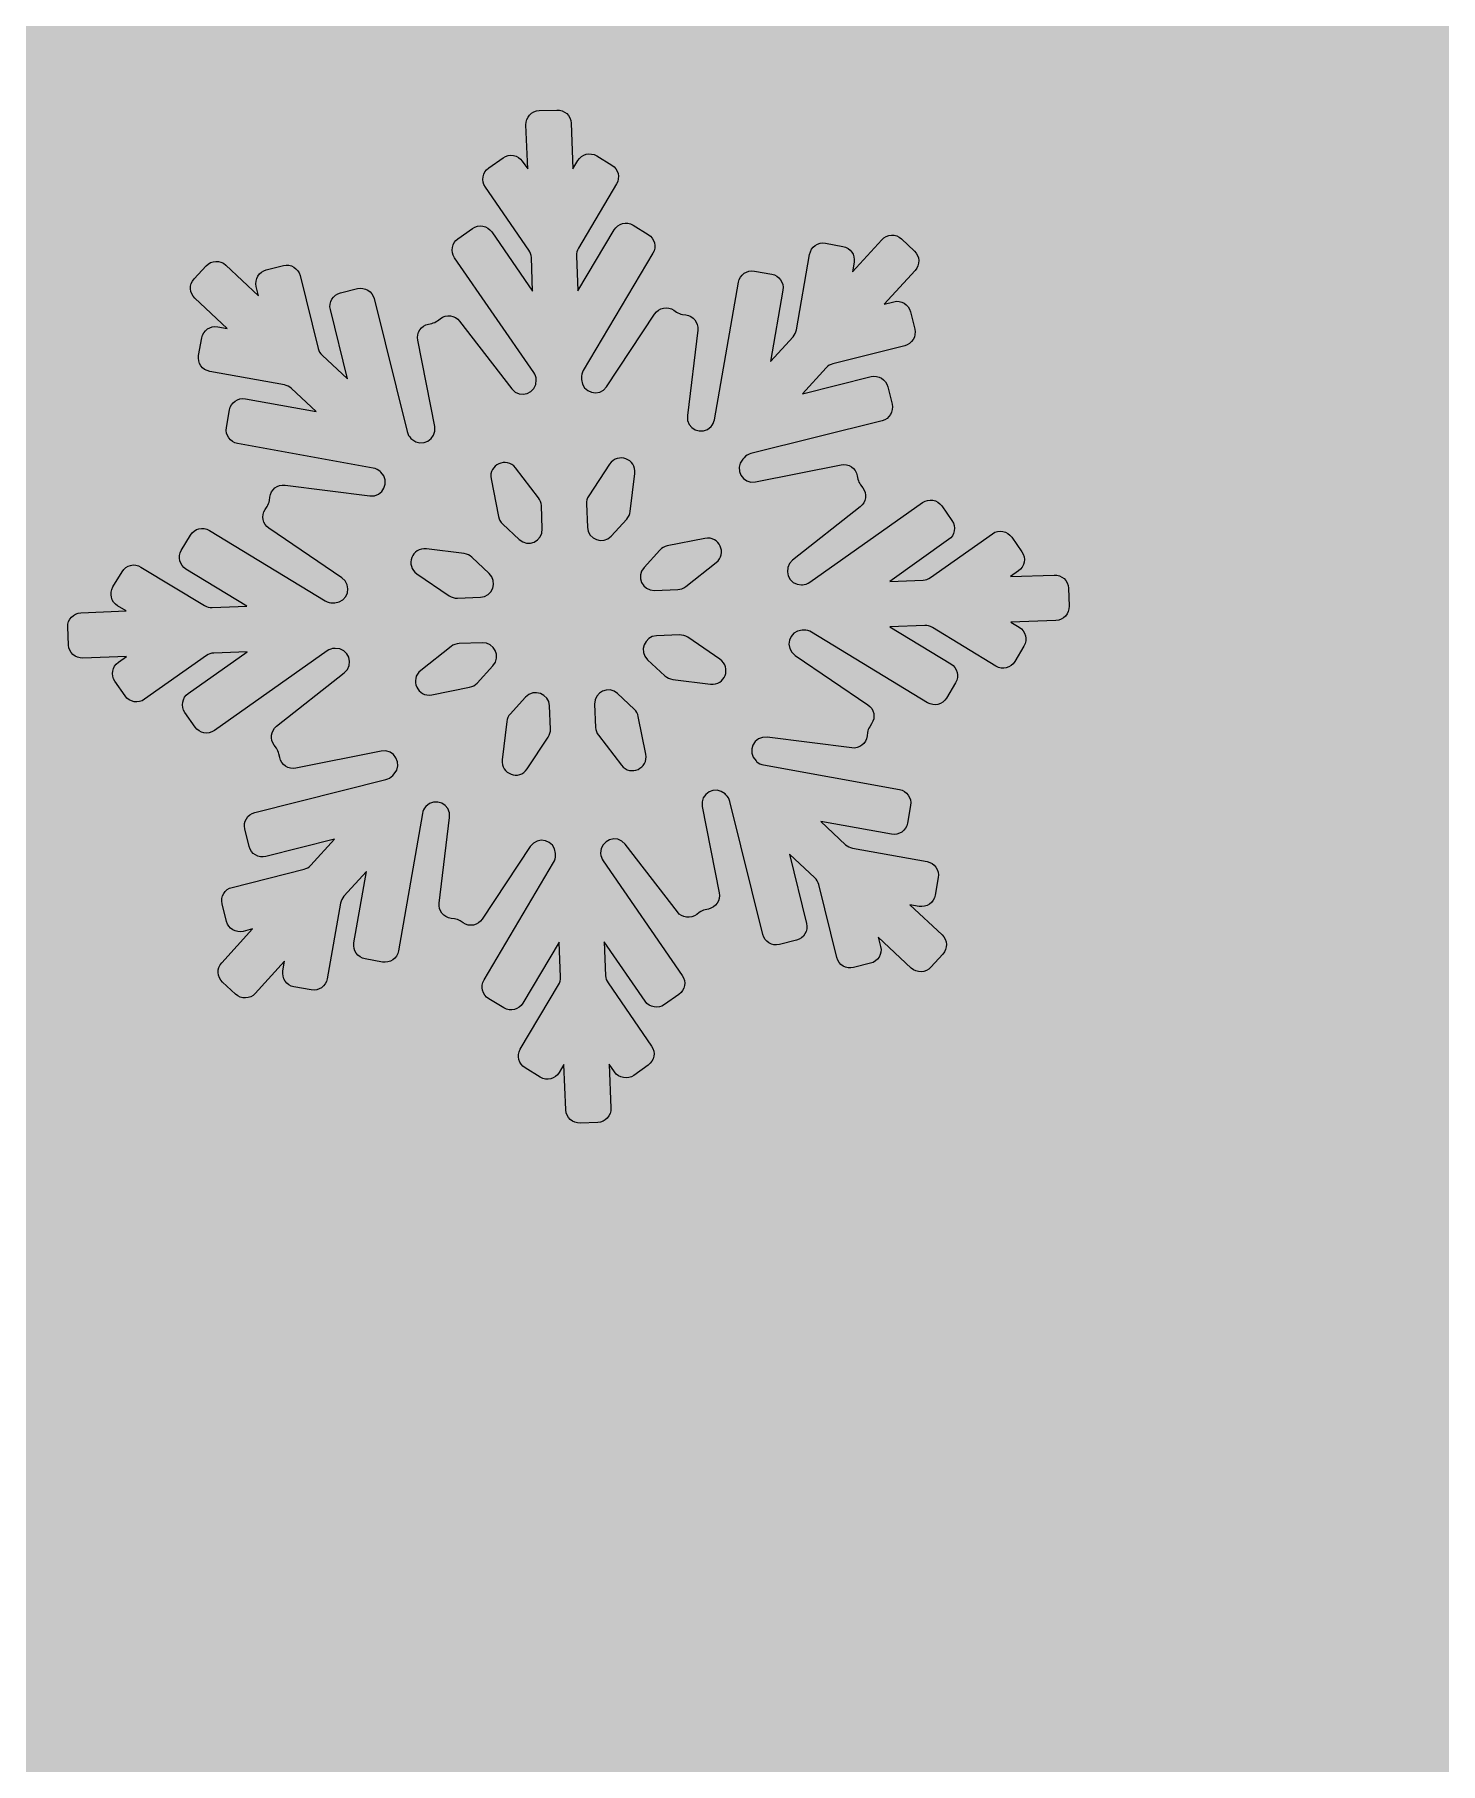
# Model space of a CAD drawing. Header units: millimetres. Extents: x 27 to 196, y -118 to -21.
# Drawn here: x 163.5 to 173.16, y -56.04 to -44.16 of the extents above; entities that cross this region are included whole.
import ezdxf

# ---------------------------------------------------------------- set-up
doc = ezdxf.new("R2010")
doc.units = ezdxf.units.MM
doc.header["$MEASUREMENT"] = 0
doc.layers.add('engraving', color=7, linetype='Continuous')
doc.layers.add('Layer 1', color=7, linetype='Continuous')

msp = doc.modelspace()

# ---------------------------------------------------------------- hatches: boundary and pattern name
at = {"layer": 'Layer 1'}
h = msp.add_hatch(color=2, dxfattribs=at)
h.dxf.hatch_style = 2
edge = h.paths.add_edge_path()
edge.add_spline(control_points=[(177.252, -88.497), (180.383, -85.287), (182.791, -81.667), (184.475, -77.633), (186.158, -73.601), (187.04, -69.511), (187.118, -65.36), (187.195, -61.211), (186.473, -57.139), (184.946, -53.146), (183.419, -49.152), (181.088, -45.59), (177.957, -42.458), (175.295, -39.718), (172.144, -37.448), (168.502, -35.646), (164.862, -33.846), (161.162, -32.945), (157.405, -32.945), (157.405, -32.945), (156.589, -32.945), (156.589, -32.945), (155.913, -32.496), (155.121, -32.21), (154.269, -32.145), (155.774, -31.03), (156.754, -29.246), (156.754, -27.23), (156.754, -23.849), (154.013, -21.109), (150.633, -21.109), (147.252, -21.109), (144.512, -23.849), (144.512, -27.23), (144.512, -29.246), (145.492, -31.03), (146.997, -32.145), (146.145, -32.21), (145.352, -32.496), (144.676, -32.945), (144.676, -32.945), (125.106, -32.945), (125.106, -32.945), (125.106, -32.945), (125.106, -118.094), (125.106, -118.094), (125.106, -118.094), (149.77, -118.094), (149.77, -118.094), (149.77, -118.094), (149.77, -99.772), (149.77, -99.772), (149.77, -99.225), (149.77, -98.559), (149.77, -97.776), (149.77, -96.994), (149.906, -96.406), (150.181, -96.014), (150.455, -95.622), (150.945, -95.584), (151.65, -95.896), (152.354, -96.21), (153.429, -97.149), (154.879, -98.715), (156.327, -100.282), (158.206, -102.611), (160.517, -105.704), (162.825, -108.797), (165.743, -112.926), (169.267, -118.094), (169.267, -118.094), (195.809, -118.094), (195.809, -118.094), (195.809, -118.094), (177.252, -88.497), (177.252, -88.497)], knot_values=[0, 0, 0, 0, 1, 1, 1, 2, 2, 2, 3, 3, 3, 4, 4, 4, 5, 5, 5, 6, 6, 6, 7, 7, 7, 8, 8, 8, 9, 9, 9, 10, 10, 10, 11, 11, 11, 12, 12, 12, 13, 13, 13, 14, 14, 14, 15, 15, 15, 16, 16, 16, 17, 17, 17, 18, 18, 18, 19, 19, 19, 20, 20, 20, 21, 21, 21, 22, 22, 22, 23, 23, 23, 24, 24, 24, 25, 25, 25, 25], degree=3, periodic=1)
edge = h.paths.add_edge_path()
edge.add_spline(control_points=[(146.825, -27.23), (146.825, -25.13), (148.533, -23.422), (150.633, -23.422), (152.732, -23.422), (154.44, -25.13), (154.44, -27.23), (154.44, -29.329), (152.732, -31.037), (150.633, -31.037), (148.533, -31.037), (146.825, -29.329), (146.825, -27.23)], knot_values=[0, 0, 0, 0, 1, 1, 1, 2, 2, 2, 3, 3, 3, 4, 4, 4, 4], degree=3, periodic=1)
edge = h.paths.add_edge_path()
edge.add_spline(control_points=[(160.928, -70.117), (159.36, -71.722), (157.443, -72.524), (155.173, -72.524), (155.173, -72.524), (149.535, -72.524), (149.535, -72.524), (149.535, -72.524), (149.535, -56.199), (149.535, -56.199), (149.535, -56.199), (155.173, -56.199), (155.173, -56.199), (157.443, -56.199), (159.36, -56.983), (160.928, -58.548), (162.493, -60.115), (163.277, -62.033), (163.277, -64.303), (163.277, -66.575), (162.493, -68.513), (160.928, -70.117)], knot_values=[0, 0, 0, 0, 1, 1, 1, 2, 2, 2, 3, 3, 3, 4, 4, 4, 5, 5, 5, 6, 6, 6, 7, 7, 7, 7], degree=3, periodic=1)

# ---------------------------------------------------------------- linework, layer by layer
at = {"layer": 'engraving', "lineweight": 0}
for points, knots in [([(170.606, -47.964), (170.604, -47.912), (170.56, -47.872), (170.508, -47.874), (170.508, -47.874), (170.207, -47.885), (170.207, -47.885), (170.207, -47.885), (170.263, -47.846), (170.263, -47.846), (170.306, -47.816), (170.316, -47.758), (170.286, -47.715), (170.286, -47.715), (170.217, -47.614), (170.217, -47.614), (170.187, -47.571), (170.127, -47.56), (170.084, -47.59), (170.084, -47.59), (169.658, -47.891), (169.658, -47.891), (169.643, -47.902), (169.626, -47.908), (169.607, -47.909), (169.607, -47.909), (169.378, -47.918), (169.378, -47.918), (169.378, -47.918), (169.783, -47.631), (169.783, -47.631), (169.825, -47.601), (169.836, -47.543), (169.806, -47.5), (169.806, -47.5), (169.736, -47.399), (169.736, -47.399), (169.706, -47.356), (169.647, -47.346), (169.604, -47.376), (169.604, -47.376), (168.829, -47.924), (168.829, -47.924), (168.814, -47.934), (168.796, -47.94), (168.778, -47.941), (168.778, -47.941), (168.773, -47.941), (168.773, -47.941), (168.682, -47.945), (168.639, -47.829), (168.711, -47.772), (168.711, -47.772), (169.176, -47.406), (169.176, -47.406), (169.217, -47.374), (169.224, -47.315), (169.193, -47.274), (169.193, -47.274), (169.178, -47.255), (169.178, -47.255), (169.169, -47.243), (169.163, -47.23), (169.16, -47.216), (169.16, -47.216), (169.155, -47.192), (169.155, -47.192), (169.145, -47.14), (169.095, -47.107), (169.044, -47.117), (169.044, -47.117), (168.457, -47.234), (168.457, -47.234), (168.367, -47.252), (168.307, -47.146), (168.369, -47.078), (168.369, -47.078), (168.378, -47.068), (168.378, -47.068), (168.391, -47.054), (168.407, -47.044), (168.425, -47.04), (168.425, -47.04), (169.326, -46.814), (169.326, -46.814), (169.376, -46.801), (169.407, -46.75), (169.394, -46.699), (169.394, -46.699), (169.365, -46.58), (169.365, -46.58), (169.352, -46.529), (169.301, -46.498), (169.25, -46.511), (169.25, -46.511), (168.779, -46.629), (168.779, -46.629), (168.779, -46.629), (168.941, -46.451), (168.941, -46.451), (168.954, -46.437), (168.97, -46.427), (168.988, -46.423), (168.988, -46.423), (169.481, -46.299), (169.481, -46.299), (169.532, -46.286), (169.563, -46.235), (169.55, -46.185), (169.55, -46.185), (169.52, -46.065), (169.52, -46.065), (169.508, -46.014), (169.456, -45.983), (169.406, -45.996), (169.406, -45.996), (169.341, -46.012), (169.341, -46.012), (169.341, -46.012), (169.553, -45.781), (169.553, -45.781), (169.588, -45.742), (169.585, -45.683), (169.548, -45.648), (169.548, -45.648), (169.458, -45.564), (169.458, -45.564), (169.42, -45.528), (169.359, -45.531), (169.324, -45.57), (169.324, -45.57), (169.122, -45.791), (169.122, -45.791), (169.122, -45.791), (169.133, -45.725), (169.133, -45.725), (169.142, -45.674), (169.108, -45.625), (169.057, -45.616), (169.057, -45.616), (168.937, -45.594), (168.937, -45.594), (168.886, -45.585), (168.837, -45.619), (168.828, -45.671), (168.828, -45.671), (168.737, -46.19), (168.737, -46.19), (168.734, -46.208), (168.726, -46.224), (168.714, -46.238), (168.714, -46.238), (168.559, -46.408), (168.559, -46.408), (168.559, -46.408), (168.644, -45.916), (168.644, -45.916), (168.653, -45.865), (168.619, -45.816), (168.568, -45.807), (168.568, -45.807), (168.449, -45.786), (168.449, -45.786), (168.397, -45.776), (168.348, -45.811), (168.339, -45.862), (168.339, -45.862), (168.174, -46.807), (168.174, -46.807), (168.171, -46.825), (168.163, -46.841), (168.151, -46.854), (168.151, -46.854), (168.151, -46.854), (168.151, -46.854), (168.089, -46.922), (167.976, -46.871), (167.988, -46.779), (167.988, -46.779), (168.059, -46.191), (168.059, -46.191), (168.065, -46.139), (168.029, -46.092), (167.977, -46.086), (167.977, -46.086), (167.955, -46.083), (167.955, -46.083), (167.94, -46.081), (167.926, -46.076), (167.914, -46.067), (167.914, -46.067), (167.895, -46.055), (167.895, -46.055), (167.851, -46.025), (167.792, -46.037), (167.763, -46.081), (167.763, -46.081), (167.433, -46.58), (167.433, -46.58), (167.383, -46.656), (167.264, -46.623), (167.26, -46.531), (167.26, -46.531), (167.26, -46.521), (167.26, -46.521), (167.259, -46.503), (167.264, -46.485), (167.273, -46.469), (167.273, -46.469), (167.751, -45.663), (167.751, -45.663), (167.778, -45.618), (167.763, -45.561), (167.719, -45.534), (167.719, -45.534), (167.615, -45.47), (167.615, -45.47), (167.57, -45.443), (167.511, -45.458), (167.484, -45.503), (167.484, -45.503), (167.236, -45.922), (167.236, -45.922), (167.236, -45.922), (167.226, -45.681), (167.226, -45.681), (167.225, -45.663), (167.23, -45.645), (167.239, -45.629), (167.239, -45.629), (167.501, -45.187), (167.501, -45.187), (167.528, -45.142), (167.513, -45.085), (167.469, -45.058), (167.469, -45.058), (167.365, -44.994), (167.365, -44.994), (167.32, -44.967), (167.262, -44.982), (167.235, -45.027), (167.235, -45.027), (167.202, -45.083), (167.202, -45.083), (167.202, -45.083), (167.189, -44.769), (167.189, -44.769), (167.187, -44.717), (167.143, -44.677), (167.091, -44.679), (167.091, -44.679), (166.97, -44.683), (166.97, -44.683), (166.918, -44.685), (166.877, -44.729), (166.879, -44.782), (166.879, -44.782), (166.891, -45.084), (166.891, -45.084), (166.891, -45.084), (166.854, -45.031), (166.854, -45.031), (166.825, -44.987), (166.765, -44.977), (166.722, -45.007), (166.722, -45.007), (166.623, -45.077), (166.623, -45.077), (166.58, -45.107), (166.57, -45.166), (166.6, -45.208), (166.6, -45.208), (166.899, -45.642), (166.899, -45.642), (166.909, -45.657), (166.915, -45.674), (166.916, -45.692), (166.916, -45.692), (166.925, -45.924), (166.925, -45.924), (166.925, -45.924), (166.644, -45.516), (166.644, -45.516), (166.614, -45.473), (166.554, -45.462), (166.511, -45.493), (166.511, -45.493), (166.412, -45.563), (166.412, -45.563), (166.37, -45.593), (166.359, -45.651), (166.389, -45.694), (166.389, -45.694), (166.933, -46.482), (166.933, -46.482), (166.943, -46.496), (166.949, -46.514), (166.95, -46.532), (166.95, -46.532), (166.95, -46.533), (166.95, -46.533), (166.954, -46.625), (166.837, -46.668), (166.781, -46.595), (166.781, -46.595), (166.423, -46.13), (166.423, -46.13), (166.391, -46.088), (166.331, -46.08), (166.289, -46.113), (166.289, -46.113), (166.272, -46.127), (166.272, -46.127), (166.26, -46.136), (166.246, -46.142), (166.232, -46.145), (166.232, -46.145), (166.21, -46.15), (166.21, -46.15), (166.159, -46.16), (166.125, -46.21), (166.135, -46.261), (166.135, -46.261), (166.252, -46.853), (166.252, -46.853), (166.27, -46.943), (166.162, -47.003), (166.095, -46.941), (166.095, -46.941), (166.089, -46.935), (166.089, -46.935), (166.076, -46.923), (166.067, -46.907), (166.062, -46.889), (166.062, -46.889), (165.836, -45.975), (165.836, -45.975), (165.824, -45.925), (165.772, -45.894), (165.721, -45.906), (165.721, -45.906), (165.604, -45.936), (165.604, -45.936), (165.553, -45.949), (165.523, -46), (165.535, -46.05), (165.535, -46.05), (165.653, -46.527), (165.653, -46.527), (165.653, -46.527), (165.478, -46.364), (165.478, -46.364), (165.465, -46.352), (165.456, -46.335), (165.451, -46.318), (165.451, -46.318), (165.327, -45.817), (165.327, -45.817), (165.315, -45.766), (165.263, -45.735), (165.213, -45.748), (165.213, -45.748), (165.095, -45.777), (165.095, -45.777), (165.045, -45.79), (165.014, -45.841), (165.026, -45.891), (165.026, -45.891), (165.042, -45.956), (165.042, -45.956), (165.042, -45.956), (164.816, -45.744), (164.816, -45.744), (164.777, -45.708), (164.717, -45.711), (164.681, -45.75), (164.681, -45.75), (164.599, -45.84), (164.599, -45.84), (164.564, -45.878), (164.566, -45.937), (164.604, -45.972), (164.604, -45.972), (164.826, -46.18), (164.826, -46.18), (164.826, -46.18), (164.761, -46.168), (164.761, -46.168), (164.71, -46.159), (164.66, -46.193), (164.651, -46.245), (164.651, -46.245), (164.63, -46.366), (164.63, -46.366), (164.621, -46.417), (164.655, -46.466), (164.706, -46.475), (164.706, -46.475), (165.219, -46.568), (165.219, -46.568), (165.237, -46.571), (165.254, -46.58), (165.267, -46.592), (165.267, -46.592), (165.437, -46.751), (165.437, -46.751), (165.437, -46.751), (164.952, -46.663), (164.952, -46.663), (164.9, -46.654), (164.851, -46.688), (164.842, -46.74), (164.842, -46.74), (164.821, -46.861), (164.821, -46.861), (164.812, -46.913), (164.846, -46.961), (164.897, -46.971), (164.897, -46.971), (165.83, -47.139), (165.83, -47.139), (165.848, -47.143), (165.865, -47.151), (165.878, -47.163), (165.878, -47.163), (165.882, -47.167), (165.882, -47.167), (165.949, -47.23), (165.897, -47.342), (165.806, -47.33), (165.806, -47.33), (165.224, -47.256), (165.224, -47.256), (165.172, -47.25), (165.125, -47.287), (165.119, -47.339), (165.119, -47.339), (165.116, -47.362), (165.116, -47.362), (165.114, -47.377), (165.109, -47.391), (165.101, -47.403), (165.101, -47.403), (165.088, -47.423), (165.088, -47.423), (165.059, -47.466), (165.071, -47.524), (165.113, -47.553), (165.113, -47.553), (165.614, -47.893), (165.614, -47.893), (165.69, -47.944), (165.656, -48.062), (165.565, -48.065), (165.565, -48.065), (165.553, -48.066), (165.553, -48.066), (165.535, -48.067), (165.516, -48.062), (165.5, -48.052), (165.5, -48.052), (164.704, -47.567), (164.704, -47.567), (164.659, -47.54), (164.601, -47.554), (164.574, -47.6), (164.574, -47.6), (164.511, -47.705), (164.511, -47.705), (164.485, -47.75), (164.499, -47.807), (164.543, -47.834), (164.543, -47.834), (164.962, -48.089), (164.962, -48.089), (164.962, -48.089), (164.723, -48.098), (164.723, -48.098), (164.705, -48.099), (164.686, -48.094), (164.671, -48.084), (164.671, -48.084), (164.234, -47.819), (164.234, -47.819), (164.189, -47.791), (164.131, -47.806), (164.104, -47.851), (164.104, -47.851), (164.041, -47.956), (164.041, -47.956), (164.015, -48.001), (164.029, -48.058), (164.073, -48.085), (164.073, -48.085), (164.132, -48.121), (164.132, -48.121), (164.132, -48.121), (163.821, -48.133), (163.821, -48.133), (163.769, -48.135), (163.729, -48.179), (163.731, -48.231), (163.731, -48.231), (163.736, -48.355), (163.736, -48.355), (163.738, -48.407), (163.782, -48.447), (163.834, -48.445), (163.834, -48.445), (164.134, -48.433), (164.134, -48.433), (164.134, -48.433), (164.079, -48.473), (164.079, -48.473), (164.036, -48.503), (164.026, -48.561), (164.055, -48.604), (164.055, -48.604), (164.125, -48.705), (164.125, -48.705), (164.155, -48.748), (164.215, -48.759), (164.258, -48.728), (164.258, -48.728), (164.684, -48.427), (164.684, -48.427), (164.698, -48.417), (164.716, -48.411), (164.734, -48.41), (164.734, -48.41), (164.964, -48.401), (164.964, -48.401), (164.964, -48.401), (164.559, -48.687), (164.559, -48.687), (164.517, -48.717), (164.506, -48.776), (164.536, -48.818), (164.536, -48.818), (164.606, -48.919), (164.606, -48.919), (164.635, -48.963), (164.695, -48.973), (164.738, -48.943), (164.738, -48.943), (165.513, -48.395), (165.513, -48.395), (165.528, -48.385), (165.546, -48.379), (165.564, -48.378), (165.564, -48.378), (165.569, -48.378), (165.569, -48.378), (165.66, -48.374), (165.703, -48.49), (165.631, -48.546), (165.631, -48.546), (165.166, -48.913), (165.166, -48.913), (165.125, -48.945), (165.118, -49.003), (165.149, -49.044), (165.149, -49.044), (165.164, -49.064), (165.164, -49.064), (165.173, -49.075), (165.179, -49.089), (165.182, -49.103), (165.182, -49.103), (165.187, -49.127), (165.187, -49.127), (165.197, -49.178), (165.247, -49.212), (165.298, -49.201), (165.298, -49.201), (165.885, -49.084), (165.885, -49.084), (165.975, -49.066), (166.035, -49.173), (165.973, -49.241), (165.973, -49.241), (165.964, -49.251), (165.964, -49.251), (165.951, -49.265), (165.935, -49.275), (165.917, -49.279), (165.917, -49.279), (165.016, -49.505), (165.016, -49.505), (164.966, -49.518), (164.935, -49.569), (164.947, -49.619), (164.947, -49.619), (164.977, -49.739), (164.977, -49.739), (164.99, -49.79), (165.041, -49.821), (165.092, -49.808), (165.092, -49.808), (165.563, -49.69), (165.563, -49.69), (165.563, -49.69), (165.401, -49.868), (165.401, -49.868), (165.388, -49.882), (165.372, -49.891), (165.354, -49.896), (165.354, -49.896), (164.86, -50.02), (164.86, -50.02), (164.81, -50.032), (164.779, -50.083), (164.792, -50.134), (164.792, -50.134), (164.821, -50.254), (164.821, -50.254), (164.834, -50.304), (164.885, -50.335), (164.936, -50.323), (164.936, -50.323), (165.001, -50.306), (165.001, -50.306), (165.001, -50.306), (164.789, -50.538), (164.789, -50.538), (164.754, -50.576), (164.756, -50.636), (164.794, -50.671), (164.794, -50.671), (164.884, -50.755), (164.884, -50.755), (164.922, -50.79), (164.983, -50.788), (165.018, -50.749), (165.018, -50.749), (165.22, -50.528), (165.22, -50.528), (165.22, -50.528), (165.209, -50.594), (165.209, -50.594), (165.2, -50.645), (165.234, -50.694), (165.285, -50.703), (165.285, -50.703), (165.404, -50.725), (165.404, -50.725), (165.456, -50.734), (165.505, -50.7), (165.514, -50.648), (165.514, -50.648), (165.605, -50.128), (165.605, -50.128), (165.608, -50.111), (165.616, -50.094), (165.628, -50.081), (165.628, -50.081), (165.783, -49.911), (165.783, -49.911), (165.783, -49.911), (165.697, -50.402), (165.697, -50.402), (165.688, -50.454), (165.722, -50.502), (165.774, -50.512), (165.774, -50.512), (165.893, -50.533), (165.893, -50.533), (165.945, -50.543), (165.994, -50.508), (166.003, -50.457), (166.003, -50.457), (166.167, -49.512), (166.167, -49.512), (166.17, -49.494), (166.179, -49.478), (166.191, -49.464), (166.191, -49.464), (166.191, -49.464), (166.191, -49.464), (166.253, -49.396), (166.365, -49.448), (166.354, -49.539), (166.354, -49.539), (166.283, -50.128), (166.283, -50.128), (166.276, -50.179), (166.313, -50.226), (166.365, -50.233), (166.365, -50.233), (166.387, -50.236), (166.387, -50.236), (166.402, -50.238), (166.416, -50.243), (166.428, -50.251), (166.428, -50.251), (166.447, -50.264), (166.447, -50.264), (166.491, -50.294), (166.55, -50.282), (166.579, -50.238), (166.579, -50.238), (166.908, -49.739), (166.908, -49.739), (166.959, -49.663), (167.078, -49.696), (167.082, -49.787), (167.082, -49.787), (167.082, -49.798), (167.082, -49.798), (167.083, -49.816), (167.078, -49.834), (167.069, -49.85), (167.069, -49.85), (166.591, -50.656), (166.591, -50.656), (166.564, -50.701), (166.579, -50.758), (166.623, -50.785), (166.623, -50.785), (166.727, -50.848), (166.727, -50.848), (166.772, -50.876), (166.831, -50.861), (166.857, -50.816), (166.857, -50.816), (167.106, -50.396), (167.106, -50.396), (167.106, -50.396), (167.116, -50.638), (167.116, -50.638), (167.117, -50.656), (167.112, -50.674), (167.103, -50.69), (167.103, -50.69), (166.84, -51.132), (166.84, -51.132), (166.814, -51.177), (166.828, -51.234), (166.873, -51.261), (166.873, -51.261), (166.977, -51.324), (166.977, -51.324), (167.022, -51.352), (167.08, -51.337), (167.107, -51.292), (167.107, -51.292), (167.14, -51.236), (167.14, -51.236), (167.14, -51.236), (167.153, -51.549), (167.153, -51.549), (167.155, -51.602), (167.199, -51.642), (167.251, -51.64), (167.251, -51.64), (167.372, -51.635), (167.372, -51.635), (167.424, -51.633), (167.465, -51.589), (167.463, -51.537), (167.463, -51.537), (167.451, -51.235), (167.451, -51.235), (167.451, -51.235), (167.487, -51.288), (167.487, -51.288), (167.517, -51.331), (167.577, -51.342), (167.62, -51.312), (167.62, -51.312), (167.719, -51.241), (167.719, -51.241), (167.761, -51.212), (167.772, -51.153), (167.742, -51.111), (167.742, -51.111), (167.443, -50.677), (167.443, -50.677), (167.432, -50.662), (167.427, -50.645), (167.426, -50.627), (167.426, -50.627), (167.417, -50.395), (167.417, -50.395), (167.417, -50.395), (167.698, -50.803), (167.698, -50.803), (167.728, -50.846), (167.788, -50.856), (167.83, -50.826), (167.83, -50.826), (167.93, -50.756), (167.93, -50.756), (167.972, -50.726), (167.983, -50.668), (167.953, -50.625), (167.953, -50.625), (167.409, -49.837), (167.409, -49.837), (167.399, -49.822), (167.393, -49.805), (167.392, -49.787), (167.392, -49.787), (167.392, -49.786), (167.392, -49.786), (167.388, -49.694), (167.505, -49.651), (167.561, -49.724), (167.561, -49.724), (167.919, -50.189), (167.919, -50.189), (167.951, -50.231), (168.011, -50.238), (168.052, -50.206), (168.052, -50.206), (168.07, -50.192), (168.07, -50.192), (168.082, -50.183), (168.096, -50.176), (168.11, -50.174), (168.11, -50.174), (168.132, -50.169), (168.132, -50.169), (168.183, -50.159), (168.217, -50.109), (168.206, -50.058), (168.206, -50.058), (168.09, -49.465), (168.09, -49.465), (168.072, -49.375), (168.18, -49.316), (168.247, -49.378), (168.247, -49.378), (168.253, -49.384), (168.253, -49.384), (168.266, -49.396), (168.275, -49.412), (168.28, -49.43), (168.28, -49.43), (168.506, -50.343), (168.506, -50.343), (168.518, -50.394), (168.57, -50.425), (168.62, -50.412), (168.62, -50.412), (168.738, -50.383), (168.738, -50.383), (168.788, -50.37), (168.819, -50.319), (168.807, -50.268), (168.807, -50.268), (168.689, -49.791), (168.689, -49.791), (168.689, -49.791), (168.863, -49.955), (168.863, -49.955), (168.877, -49.967), (168.886, -49.983), (168.891, -50.001), (168.891, -50.001), (169.015, -50.502), (169.015, -50.502), (169.027, -50.553), (169.079, -50.584), (169.129, -50.571), (169.129, -50.571), (169.247, -50.542), (169.247, -50.542), (169.297, -50.529), (169.328, -50.478), (169.316, -50.427), (169.316, -50.427), (169.299, -50.363), (169.299, -50.363), (169.299, -50.363), (169.526, -50.575), (169.526, -50.575), (169.565, -50.61), (169.625, -50.608), (169.661, -50.569), (169.661, -50.569), (169.743, -50.479), (169.743, -50.479), (169.778, -50.441), (169.776, -50.382), (169.738, -50.346), (169.738, -50.346), (169.516, -50.139), (169.516, -50.139), (169.516, -50.139), (169.581, -50.151), (169.581, -50.151), (169.632, -50.16), (169.681, -50.125), (169.69, -50.074), (169.69, -50.074), (169.712, -49.952), (169.712, -49.952), (169.721, -49.901), (169.686, -49.852), (169.635, -49.843), (169.635, -49.843), (169.123, -49.751), (169.123, -49.751), (169.105, -49.747), (169.088, -49.739), (169.075, -49.727), (169.075, -49.727), (168.905, -49.568), (168.905, -49.568), (168.905, -49.568), (169.39, -49.655), (169.39, -49.655), (169.442, -49.665), (169.491, -49.63), (169.5, -49.579), (169.5, -49.579), (169.521, -49.457), (169.521, -49.457), (169.53, -49.406), (169.496, -49.357), (169.445, -49.348), (169.445, -49.348), (168.512, -49.179), (168.512, -49.179), (168.494, -49.176), (168.477, -49.168), (168.464, -49.155), (168.464, -49.155), (168.46, -49.151), (168.46, -49.151), (168.393, -49.089), (168.445, -48.977), (168.536, -48.989), (168.536, -48.989), (169.117, -49.062), (169.117, -49.062), (169.169, -49.069), (169.217, -49.032), (169.223, -48.98), (169.223, -48.98), (169.226, -48.956), (169.226, -48.956), (169.228, -48.942), (169.233, -48.928), (169.241, -48.916), (169.241, -48.916), (169.254, -48.896), (169.254, -48.896), (169.283, -48.852), (169.271, -48.794), (169.228, -48.765), (169.228, -48.765), (168.728, -48.426), (168.728, -48.426), (168.652, -48.375), (168.686, -48.257), (168.777, -48.253), (168.777, -48.253), (168.789, -48.253), (168.789, -48.253), (168.807, -48.252), (168.826, -48.257), (168.841, -48.267), (168.841, -48.267), (169.638, -48.752), (169.638, -48.752), (169.683, -48.779), (169.741, -48.764), (169.768, -48.719), (169.768, -48.719), (169.831, -48.614), (169.831, -48.614), (169.857, -48.569), (169.843, -48.512), (169.799, -48.485), (169.799, -48.485), (169.38, -48.23), (169.38, -48.23), (169.38, -48.23), (169.619, -48.221), (169.619, -48.221), (169.637, -48.22), (169.655, -48.225), (169.671, -48.234), (169.671, -48.234), (170.108, -48.5), (170.108, -48.5), (170.152, -48.528), (170.211, -48.513), (170.238, -48.468), (170.238, -48.468), (170.3, -48.362), (170.3, -48.362), (170.327, -48.318), (170.313, -48.26), (170.268, -48.233), (170.268, -48.233), (170.21, -48.198), (170.21, -48.198), (170.21, -48.198), (170.52, -48.186), (170.52, -48.186), (170.573, -48.184), (170.613, -48.14), (170.611, -48.088), (170.611, -48.088), (170.606, -47.964), (170.606, -47.964)], [0, 0, 0, 0, 1, 1, 1, 2, 2, 2, 3, 3, 3, 4, 4, 4, 5, 5, 5, 6, 6, 6, 7, 7, 7, 8, 8, 8, 9, 9, 9, 10, 10, 10, 11, 11, 11, 12, 12, 12, 13, 13, 13, 14, 14, 14, 15, 15, 15, 16, 16, 16, 17, 17, 17, 18, 18, 18, 19, 19, 19, 20, 20, 20, 21, 21, 21, 22, 22, 22, 23, 23, 23, 24, 24, 24, 25, 25, 25, 26, 26, 26, 27, 27, 27, 28, 28, 28, 29, 29, 29, 30, 30, 30, 31, 31, 31, 32, 32, 32, 33, 33, 33, 34, 34, 34, 35, 35, 35, 36, 36, 36, 37, 37, 37, 38, 38, 38, 39, 39, 39, 40, 40, 40, 41, 41, 41, 42, 42, 42, 43, 43, 43, 44, 44, 44, 45, 45, 45, 46, 46, 46, 47, 47, 47, 48, 48, 48, 49, 49, 49, 50, 50, 50, 51, 51, 51, 52, 52, 52, 53, 53, 53, 54, 54, 54, 55, 55, 55, 56, 56, 56, 57, 57, 57, 58, 58, 58, 59, 59, 59, 60, 60, 60, 61, 61, 61, 62, 62, 62, 63, 63, 63, 64, 64, 64, 65, 65, 65, 66, 66, 66, 67, 67, 67, 68, 68, 68, 69, 69, 69, 70, 70, 70, 71, 71, 71, 72, 72, 72, 73, 73, 73, 74, 74, 74, 75, 75, 75, 76, 76, 76, 77, 77, 77, 78, 78, 78, 79, 79, 79, 80, 80, 80, 81, 81, 81, 82, 82, 82, 83, 83, 83, 84, 84, 84, 85, 85, 85, 86, 86, 86, 87, 87, 87, 88, 88, 88, 89, 89, 89, 90, 90, 90, 91, 91, 91, 92, 92, 92, 93, 93, 93, 94, 94, 94, 95, 95, 95, 96, 96, 96, 97, 97, 97, 98, 98, 98, 99, 99, 99, 100, 100, 100, 101, 101, 101, 102, 102, 102, 103, 103, 103, 104, 104, 104, 105, 105, 105, 106, 106, 106, 107, 107, 107, 108, 108, 108, 109, 109, 109, 110, 110, 110, 111, 111, 111, 112, 112, 112, 113, 113, 113, 114, 114, 114, 115, 115, 115, 116, 116, 116, 117, 117, 117, 118, 118, 118, 119, 119, 119, 120, 120, 120, 121, 121, 121, 122, 122, 122, 123, 123, 123, 124, 124, 124, 125, 125, 125, 126, 126, 126, 127, 127, 127, 128, 128, 128, 129, 129, 129, 130, 130, 130, 131, 131, 131, 132, 132, 132, 133, 133, 133, 134, 134, 134, 135, 135, 135, 136, 136, 136, 137, 137, 137, 138, 138, 138, 139, 139, 139, 140, 140, 140, 141, 141, 141, 142, 142, 142, 143, 143, 143, 144, 144, 144, 145, 145, 145, 146, 146, 146, 147, 147, 147, 148, 148, 148, 149, 149, 149, 150, 150, 150, 151, 151, 151, 152, 152, 152, 153, 153, 153, 154, 154, 154, 155, 155, 155, 156, 156, 156, 157, 157, 157, 158, 158, 158, 159, 159, 159, 160, 160, 160, 161, 161, 161, 162, 162, 162, 163, 163, 163, 164, 164, 164, 165, 165, 165, 166, 166, 166, 167, 167, 167, 168, 168, 168, 169, 169, 169, 170, 170, 170, 171, 171, 171, 172, 172, 172, 173, 173, 173, 174, 174, 174, 175, 175, 175, 176, 176, 176, 177, 177, 177, 178, 178, 178, 179, 179, 179, 180, 180, 180, 181, 181, 181, 182, 182, 182, 183, 183, 183, 184, 184, 184, 185, 185, 185, 186, 186, 186, 187, 187, 187, 188, 188, 188, 189, 189, 189, 190, 190, 190, 191, 191, 191, 192, 192, 192, 193, 193, 193, 194, 194, 194, 195, 195, 195, 196, 196, 196, 197, 197, 197, 198, 198, 198, 199, 199, 199, 200, 200, 200, 201, 201, 201, 202, 202, 202, 203, 203, 203, 204, 204, 204, 205, 205, 205, 206, 206, 206, 207, 207, 207, 208, 208, 208, 209, 209, 209, 210, 210, 210, 211, 211, 211, 212, 212, 212, 213, 213, 213, 214, 214, 214, 215, 215, 215, 216, 216, 216, 217, 217, 217, 218, 218, 218, 219, 219, 219, 220, 220, 220, 221, 221, 221, 222, 222, 222, 223, 223, 223, 224, 224, 224, 225, 225, 225, 226, 226, 226, 227, 227, 227, 228, 228, 228, 229, 229, 229, 230, 230, 230, 231, 231, 231, 232, 232, 232, 233, 233, 233, 234, 234, 234, 235, 235, 235, 236, 236, 236, 237, 237, 237, 238, 238, 238, 239, 239, 239, 240, 240, 240, 241, 241, 241, 242, 242, 242, 243, 243, 243, 244, 244, 244, 245, 245, 245, 246, 246, 246, 247, 247, 247, 248, 248, 248, 249, 249, 249, 250, 250, 250, 251, 251, 251, 252, 252, 252, 253, 253, 253, 254, 254, 254, 255, 255, 255, 256, 256, 256, 257, 257, 257, 258, 258, 258, 259, 259, 259, 260, 260, 260, 261, 261, 261, 262, 262, 262, 263, 263, 263, 264, 264, 264, 265, 265, 265, 266, 266, 266, 267, 267, 267, 268, 268, 268, 269, 269, 269, 270, 270, 270, 271, 271, 271, 272, 272, 272, 273, 273, 273, 274, 274, 274, 275, 275, 275, 276, 276, 276, 277, 277, 277, 278, 278, 278, 279, 279, 279, 280, 280, 280, 281, 281, 281, 282, 282, 282, 283, 283, 283, 284, 284, 284, 285, 285, 285, 286, 286, 286, 287, 287, 287, 288, 288, 288, 289, 289, 289, 290, 290, 290, 291, 291, 291, 292, 292, 292, 293, 293, 293, 294, 294, 294, 295, 295, 295, 296, 296, 296, 297, 297, 297, 298, 298, 298, 299, 299, 299, 300, 300, 300, 301, 301, 301, 302, 302, 302, 303, 303, 303, 304, 304, 304, 305, 305, 305, 306, 306, 306, 307, 307, 307, 308, 308, 308, 309, 309, 309, 310, 310, 310, 311, 311, 311, 312, 312, 312, 313, 313, 313, 314, 314, 314, 315, 315, 315, 316, 316, 316, 317, 317, 317, 318, 318, 318, 319, 319, 319, 320, 320, 320, 321, 321, 321, 322, 322, 322, 323, 323, 323, 324, 324, 324, 325, 325, 325, 326, 326, 326, 327, 327, 327, 328, 328, 328, 329, 329, 329, 330, 330, 330, 331, 331, 331, 332, 332, 332, 333, 333, 333, 334, 334, 334, 335, 335, 335, 336, 336, 336, 336]), ([(167.301, -47.546), (167.301, -47.546), (167.295, -47.386), (167.295, -47.386), (167.294, -47.366), (167.299, -47.347), (167.31, -47.33), (167.31, -47.33), (167.454, -47.112), (167.454, -47.112), (167.509, -47.029), (167.639, -47.077), (167.627, -47.176), (167.627, -47.176), (167.595, -47.438), (167.595, -47.438), (167.593, -47.457), (167.584, -47.476), (167.571, -47.49), (167.571, -47.49), (167.465, -47.606), (167.465, -47.606), (167.409, -47.668), (167.305, -47.63), (167.301, -47.546)], [0, 0, 0, 0, 1, 1, 1, 2, 2, 2, 3, 3, 3, 4, 4, 4, 5, 5, 5, 6, 6, 6, 7, 7, 7, 8, 8, 8, 8]), ([(166.807, -47.138), (166.807, -47.138), (166.965, -47.344), (166.965, -47.344), (166.977, -47.359), (166.984, -47.378), (166.985, -47.397), (166.985, -47.397), (166.991, -47.557), (166.991, -47.557), (166.995, -47.642), (166.894, -47.688), (166.832, -47.63), (166.832, -47.63), (166.719, -47.524), (166.719, -47.524), (166.704, -47.51), (166.694, -47.492), (166.69, -47.473), (166.69, -47.473), (166.639, -47.214), (166.639, -47.214), (166.62, -47.116), (166.746, -47.059), (166.807, -47.138)], [0, 0, 0, 0, 1, 1, 1, 2, 2, 2, 3, 3, 3, 4, 4, 4, 5, 5, 5, 6, 6, 6, 7, 7, 7, 8, 8, 8, 8]), ([(167.69, -47.822), (167.69, -47.822), (167.798, -47.703), (167.798, -47.703), (167.812, -47.688), (167.83, -47.678), (167.85, -47.674), (167.85, -47.674), (168.109, -47.622), (168.109, -47.622), (168.207, -47.603), (168.264, -47.728), (168.186, -47.789), (168.186, -47.789), (167.977, -47.954), (167.977, -47.954), (167.961, -47.966), (167.942, -47.973), (167.922, -47.974), (167.922, -47.974), (167.763, -47.98), (167.763, -47.98), (167.679, -47.983), (167.633, -47.884), (167.69, -47.822)], [0, 0, 0, 0, 1, 1, 1, 2, 2, 2, 3, 3, 3, 4, 4, 4, 5, 5, 5, 6, 6, 6, 7, 7, 7, 8, 8, 8, 8]), ([(166.352, -48.016), (166.352, -48.016), (166.13, -47.866), (166.13, -47.866), (166.048, -47.81), (166.096, -47.682), (166.195, -47.694), (166.195, -47.694), (166.455, -47.727), (166.455, -47.727), (166.475, -47.73), (166.493, -47.739), (166.508, -47.752), (166.508, -47.752), (166.626, -47.863), (166.626, -47.863), (166.688, -47.921), (166.649, -48.023), (166.566, -48.027), (166.566, -48.027), (166.408, -48.033), (166.408, -48.033), (166.388, -48.033), (166.368, -48.028), (166.352, -48.016)], [0, 0, 0, 0, 1, 1, 1, 2, 2, 2, 3, 3, 3, 4, 4, 4, 5, 5, 5, 6, 6, 6, 7, 7, 7, 8, 8, 8, 8]), ([(166.652, -48.497), (166.652, -48.497), (166.543, -48.616), (166.543, -48.616), (166.53, -48.631), (166.512, -48.641), (166.492, -48.645), (166.492, -48.645), (166.233, -48.697), (166.233, -48.697), (166.135, -48.716), (166.078, -48.591), (166.156, -48.53), (166.156, -48.53), (166.365, -48.365), (166.365, -48.365), (166.381, -48.353), (166.4, -48.346), (166.42, -48.345), (166.42, -48.345), (166.579, -48.339), (166.579, -48.339), (166.663, -48.335), (166.709, -48.435), (166.652, -48.497)], [0, 0, 0, 0, 1, 1, 1, 2, 2, 2, 3, 3, 3, 4, 4, 4, 5, 5, 5, 6, 6, 6, 7, 7, 7, 8, 8, 8, 8]), ([(167.99, -48.302), (167.99, -48.302), (168.212, -48.453), (168.212, -48.453), (168.294, -48.508), (168.245, -48.637), (168.147, -48.624), (168.147, -48.624), (167.887, -48.591), (167.887, -48.591), (167.867, -48.589), (167.849, -48.58), (167.834, -48.567), (167.834, -48.567), (167.715, -48.456), (167.715, -48.456), (167.654, -48.398), (167.692, -48.295), (167.776, -48.292), (167.776, -48.292), (167.933, -48.286), (167.933, -48.286), (167.954, -48.285), (167.973, -48.291), (167.99, -48.302)], [0, 0, 0, 0, 1, 1, 1, 2, 2, 2, 3, 3, 3, 4, 4, 4, 5, 5, 5, 6, 6, 6, 7, 7, 7, 8, 8, 8, 8]), ([(167.041, -48.773), (167.041, -48.773), (167.047, -48.933), (167.047, -48.933), (167.048, -48.952), (167.042, -48.972), (167.031, -48.988), (167.031, -48.988), (166.888, -49.206), (166.888, -49.206), (166.833, -49.289), (166.703, -49.242), (166.715, -49.143), (166.715, -49.143), (166.747, -48.881), (166.747, -48.881), (166.749, -48.861), (166.758, -48.843), (166.771, -48.829), (166.771, -48.829), (166.876, -48.713), (166.876, -48.713), (166.933, -48.651), (167.037, -48.689), (167.041, -48.773)], [0, 0, 0, 0, 1, 1, 1, 2, 2, 2, 3, 3, 3, 4, 4, 4, 5, 5, 5, 6, 6, 6, 7, 7, 7, 8, 8, 8, 8]), ([(167.535, -49.181), (167.535, -49.181), (167.377, -48.975), (167.377, -48.975), (167.365, -48.96), (167.358, -48.941), (167.357, -48.921), (167.357, -48.921), (167.351, -48.762), (167.351, -48.762), (167.347, -48.677), (167.448, -48.631), (167.509, -48.689), (167.509, -48.689), (167.623, -48.795), (167.623, -48.795), (167.638, -48.809), (167.648, -48.826), (167.651, -48.846), (167.651, -48.846), (167.702, -49.105), (167.702, -49.105), (167.722, -49.203), (167.596, -49.26), (167.535, -49.181)], [0, 0, 0, 0, 1, 1, 1, 2, 2, 2, 3, 3, 3, 4, 4, 4, 5, 5, 5, 6, 6, 6, 7, 7, 7, 8, 8, 8, 8])]:
    msp.add_open_spline(points, degree=3, knots=knots, dxfattribs=at)
at = {"layer": 'Layer 1', "lineweight": 0}
msp.add_open_spline([(177.252, -88.497), (180.383, -85.287), (182.791, -81.667), (184.475, -77.633), (186.158, -73.601), (187.04, -69.511), (187.118, -65.36), (187.195, -61.211), (186.473, -57.139), (184.946, -53.146), (183.419, -49.152), (181.088, -45.59), (177.957, -42.458), (175.295, -39.718), (172.144, -37.448), (168.502, -35.646), (164.862, -33.846), (161.162, -32.945), (157.405, -32.945), (157.405, -32.945), (156.589, -32.945), (156.589, -32.945), (155.913, -32.496), (155.121, -32.21), (154.269, -32.145), (155.774, -31.03), (156.754, -29.246), (156.754, -27.23), (156.754, -23.849), (154.013, -21.109), (150.633, -21.109), (147.252, -21.109), (144.512, -23.849), (144.512, -27.23), (144.512, -29.246), (145.492, -31.03), (146.997, -32.145), (146.145, -32.21), (145.352, -32.496), (144.676, -32.945), (144.676, -32.945), (125.106, -32.945), (125.106, -32.945), (125.106, -32.945), (125.106, -118.094), (125.106, -118.094), (125.106, -118.094), (149.77, -118.094), (149.77, -118.094), (149.77, -118.094), (149.77, -99.772), (149.77, -99.772), (149.77, -99.225), (149.77, -98.559), (149.77, -97.776), (149.77, -96.994), (149.906, -96.406), (150.181, -96.014), (150.455, -95.622), (150.945, -95.584), (151.65, -95.896), (152.354, -96.21), (153.429, -97.149), (154.879, -98.715), (156.327, -100.282), (158.206, -102.611), (160.517, -105.704), (162.825, -108.797), (165.743, -112.926), (169.267, -118.094), (169.267, -118.094), (195.809, -118.094), (195.809, -118.094), (195.809, -118.094), (177.252, -88.497), (177.252, -88.497)], degree=3, knots=[0, 0, 0, 0, 1, 1, 1, 2, 2, 2, 3, 3, 3, 4, 4, 4, 5, 5, 5, 6, 6, 6, 7, 7, 7, 8, 8, 8, 9, 9, 9, 10, 10, 10, 11, 11, 11, 12, 12, 12, 13, 13, 13, 14, 14, 14, 15, 15, 15, 16, 16, 16, 17, 17, 17, 18, 18, 18, 19, 19, 19, 20, 20, 20, 21, 21, 21, 22, 22, 22, 23, 23, 23, 24, 24, 24, 25, 25, 25, 25], dxfattribs=at)

doc.saveas('drawing.dxf')
